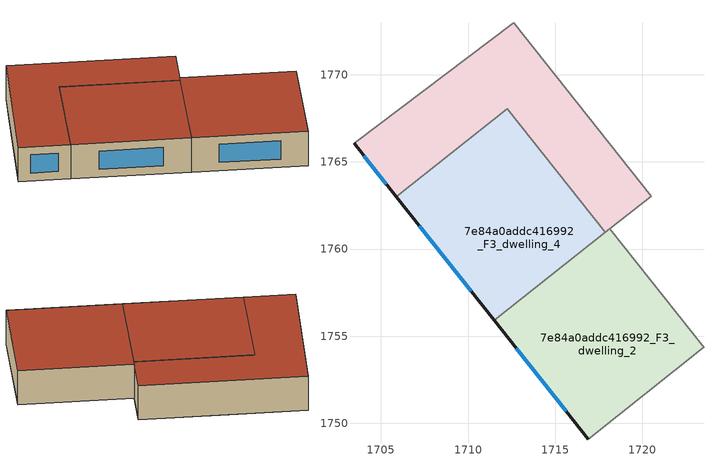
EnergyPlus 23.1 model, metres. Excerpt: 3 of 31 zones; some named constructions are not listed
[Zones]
7e84a0addc416992_F3_dwelling_2
 floor to 7e84a0addc416992_F2_dwelling_5 (EU_floor_Construction): 1719.09,1759.97 1723.54,1754.35 1716.9,1749.09 1712.45,1754.72 z9
 floor to 7e84a0addc416992_F2_dwelling_6 (EU_floor_Construction): 1718.14,1761.17 1719.09,1759.97 1712.45,1754.72 1711.5,1755.91 z9
 wall outside (EU_wall_Construction): 1711.5,1755.91 1716.9,1749.09 z9:12
 wall to 7e84a0addc416992_F3_dwelling_3 (EU_wall_Construction): 1723.54,1754.35 1718.14,1761.17 z9:12
 wall to 7e84a0addc416992_F3_dwelling_0 (EU_wall_Construction): 1716.9,1749.09 1723.54,1754.35 z9:12
 wall to 7e84a0addc416992_F3_dwelling_4 (EU_wall_Construction): 1717.88,1760.95 1711.5,1755.91 z9:12
 wall to 7e84a0addc416992_F3_dwelling_5 (EU_wall_Construction): 1718.14,1761.16 1717.88,1760.95 z9:12
 window (EU_Window_Construction): 1712.77,1754.31 1715.63,1750.69 z9.7:11.3
 roof outside (EU_roof_Construction): 1723.54,1754.35 1718.14,1761.17 1711.5,1755.91 1716.9,1749.09 z12
7e84a0addc416992_F3_dwelling_4
 floor to 7e84a0addc416992_F2_dwelling_6 (EU_floor_Construction): 1714.36,1765.39 1717.88,1760.95 1711.5,1755.91 1707.99,1760.35 z9
 floor to 7e84a0addc416992_F2_dwelling_7 (EU_floor_Construction): 1712.25,1768.05 1714.36,1765.39 1707.99,1760.35 1705.88,1763.01 z9
 wall outside (EU_wall_Construction): 1705.88,1763.01 1711.5,1755.91 z9:12
 wall to 7e84a0addc416992_F3_dwelling_5 (EU_wall_Construction): 1717.88,1760.95 1712.25,1768.05 1705.88,1763.01 z9:12
 window (EU_Window_Construction): 1707.2,1761.34 1710.18,1757.57 z9.7:11.3
 roof outside (EU_roof_Construction): 1717.88,1760.95 1712.25,1768.05 1705.88,1763.01 1711.5,1755.91 z12
7e84a0addc416992_F3_dwelling_5
 floor to 7e84a0addc416992_F2_dwelling_3 (EU_floor_Construction): 1712.64,1772.98 1716.29,1768.37 1714.31,1766.81 1710.62,1771.46 z9
 floor to 7e84a0addc416992_F2_dwelling_7 (EU_floor_Construction): 1712.25,1768.05 1705.88,1763.01 1703.46,1766.07 1710.62,1771.46 1715.02,1765.92 1714.36,1765.39 z9
 floor to 7e84a0addc416992_F2_dwelling_2 (EU_floor_Construction): 1716.29,1768.37 1720.51,1763.04 1718.53,1761.47 1714.31,1766.81 z9
 floor to 7e84a0addc416992_F2_dwelling_6 (EU_floor_Construction): 1715.02,1765.92 1718.53,1761.47 1717.88,1760.95 1714.36,1765.39 z9
 wall outside (EU_wall_Construction): 1703.46,1766.07 1705.88,1763.01 z9:12
 wall adiabatic (EU_wall_Construction): 1712.64,1772.98 1703.46,1766.07 z9:12
 wall to 7e84a0addc416992_F3_dwelling_6 (EU_wall_Construction): 1720.51,1763.04 1712.64,1772.98 z9:12
 wall to 7e84a0addc416992_F3_dwelling_3 (EU_wall_Construction): 1718.14,1761.17 1720.51,1763.04 z9:12
 window (EU_Window_Construction): 1704.03,1765.35 1705.31,1763.73 z9.7:11.3
 roof outside (EU_roof_Construction): 1720.51,1763.04 1712.64,1772.98 1703.46,1766.07 1705.88,1763.01 1712.25,1768.05 1717.88,1760.95 z12
[HVACTEMPLATE:THERMOSTAT] Constant Heating Setpoint=20; Constant Cooling Setpoint=50
EU_HeatOnly_7e84a0addc416992_F0_dwelling_0; EU_HeatOnly_7e84a0addc416992_F0_dwelling_1; EU_HeatOnly_7e84a0addc416992_F0_dwelling_2; EU_HeatOnly_7e84a0addc416992_F0_dwelling_3; EU_HeatOnly_7e84a0addc416992_F0_dwelling_4; EU_HeatOnly_7e84a0addc416992_F0_dwelling_5; EU_HeatOnly_7e84a0addc416992_F0_dwelling_6; EU_HeatOnly_7e84a0addc416992_F0_dwelling_7; EU_HeatOnly_7e84a0addc416992_F1_dwelling_0; EU_HeatOnly_7e84a0addc416992_F1_dwelling_1; EU_HeatOnly_7e84a0addc416992_F1_dwelling_2; EU_HeatOnly_7e84a0addc416992_F1_dwelling_3; EU_HeatOnly_7e84a0addc416992_F1_dwelling_4; EU_HeatOnly_7e84a0addc416992_F1_dwelling_5; EU_HeatOnly_7e84a0addc416992_F1_dwelling_6; EU_HeatOnly_7e84a0addc416992_F1_dwelling_7; EU_HeatOnly_7e84a0addc416992_F2_dwelling_0; EU_HeatOnly_7e84a0addc416992_F2_dwelling_1; EU_HeatOnly_7e84a0addc416992_F2_dwelling_2; EU_HeatOnly_7e84a0addc416992_F2_dwelling_3; EU_HeatOnly_7e84a0addc416992_F2_dwelling_4; EU_HeatOnly_7e84a0addc416992_F2_dwelling_5; EU_HeatOnly_7e84a0addc416992_F2_dwelling_6; EU_HeatOnly_7e84a0addc416992_F2_dwelling_7; EU_HeatOnly_7e84a0addc416992_F3_dwelling_0; EU_HeatOnly_7e84a0addc416992_F3_dwelling_1; EU_HeatOnly_7e84a0addc416992_F3_dwelling_2; EU_HeatOnly_7e84a0addc416992_F3_dwelling_3; EU_HeatOnly_7e84a0addc416992_F3_dwelling_4; EU_HeatOnly_7e84a0addc416992_F3_dwelling_5; EU_HeatOnly_7e84a0addc416992_F3_dwelling_6
[SCHEDULE:CONSTANT]
Name | Hourly Value
EU_AlwaysOn | 1
EU_CoolingOff | 0
[SCHEDULE:FILE] Column Number=1; Rows to Skip at Top=0; Number of Hours of Data=8760; Column Separator=Comma; Interpolate to Timestep=No; Minutes per Item=60; Adjust Schedule for Daylight Savings=Yes
Name | File
EU_Step8_GainSchedule_7e84a0addc416992_F2_dwelling_2_f000 | ../../schedules/7e84a0addc416992/7e84a0addc416992_F2_dwelling_2_f000_gain.csv
EU_Step8_GainSchedule_7e84a0addc416992_F2_dwelling_3_f000 | ../../schedules/7e84a0addc416992/7e84a0addc416992_F2_dwelling_3_f000_gain.csv
EU_Step8_GainSchedule_7e84a0addc416992_F2_dwelling_4_f000 | ../../schedules/7e84a0addc416992/7e84a0addc416992_F2_dwelling_4_f000_gain.csv
EU_Step8_GainSchedule_7e84a0addc416992_F2_dwelling_5_f000 | ../../schedules/7e84a0addc416992/7e84a0addc416992_F2_dwelling_5_f000_gain.csv
EU_Step8_GainSchedule_7e84a0addc416992_F2_dwelling_6_f000 | ../../schedules/7e84a0addc416992/7e84a0addc416992_F2_dwelling_6_f000_gain.csv
EU_Step8_GainSchedule_7e84a0addc416992_F2_dwelling_7_f000 | ../../schedules/7e84a0addc416992/7e84a0addc416992_F2_dwelling_7_f000_gain.csv
EU_Step8_GainSchedule_7e84a0addc416992_F3_dwelling_0_f000 | ../../schedules/7e84a0addc416992/7e84a0addc416992_F3_dwelling_0_f000_gain.csv
EU_Step8_GainSchedule_7e84a0addc416992_F3_dwelling_1_f000 | ../../schedules/7e84a0addc416992/7e84a0addc416992_F3_dwelling_1_f000_gain.csv
EU_Step8_GainSchedule_7e84a0addc416992_F3_dwelling_2_f000 | ../../schedules/7e84a0addc416992/7e84a0addc416992_F3_dwelling_2_f000_gain.csv
EU_Step8_GainSchedule_7e84a0addc416992_F3_dwelling_3_f000 | ../../schedules/7e84a0addc416992/7e84a0addc416992_F3_dwelling_3_f000_gain.csv
EU_Step8_GainSchedule_7e84a0addc416992_F3_dwelling_4_f000 | ../../schedules/7e84a0addc416992/7e84a0addc416992_F3_dwelling_4_f000_gain.csv
EU_Step8_GainSchedule_7e84a0addc416992_F3_dwelling_5_f000 | ../../schedules/7e84a0addc416992/7e84a0addc416992_F3_dwelling_5_f000_gain.csv
EU_Step8_GainSchedule_7e84a0addc416992_F3_dwelling_6_f000 | ../../schedules/7e84a0addc416992/7e84a0addc416992_F3_dwelling_6_f000_gain.csv
